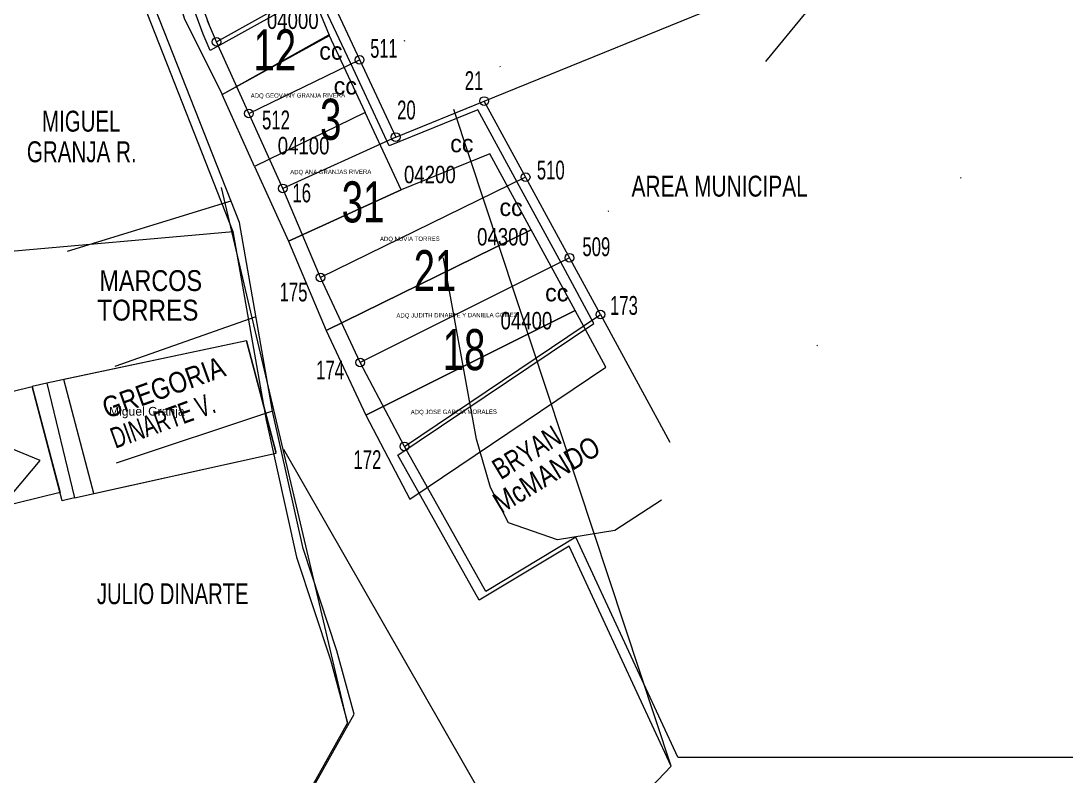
# Model space of a CAD drawing. Header units: inches. Extents: x 610851 to 630254, y 1234683 to 1264905.
# Drawn here: x 623311.9 to 623432.1, y 1244538.6 to 1244625.4 of the extents above; entities that cross this region are included whole.
import ezdxf
from ezdxf.enums import TextEntityAlignment as Align

# ---------------------------------------------------------------- set-up
doc = ezdxf.new("R2010")
doc.units = ezdxf.units.IN
doc.header["$MEASUREMENT"] = 0
doc.linetypes.add('DGN6', pattern=[126.423315, 0, -25.284663, 50.569326, -25.284663, 0, -25.284663])
for name, color, linetype, lineweight in [('Default', 7, 'Continuous', 0), ('LAYER000', 7, 'Continuous', 0), ('LAYER1', 5, 'Continuous', 0), ('Level 18', 7, 'Continuous', 0), ('Level 2', 7, 'Continuous', 0), ('Level 20', 7, 'Continuous', 0), ('Level 3', 7, 'Continuous', 0), ('Level 4', 7, 'Continuous', 0), ('Level 51', 7, 'Continuous', 0), ('Level 7', 7, 'Continuous', 0)]:
    doc.layers.add(name, color=color, linetype=linetype, lineweight=lineweight)
doc.styles.get("Standard").update_dxf_attribs({"font": 'arial.ttf'})
doc.styles.add('Styledgn000', font='dgn000.shx')
doc.styles.add('Styledgn003', font='dgn003.shx')
doc.styles.add('Styledgn032', font='dgn032.shx')

msp = doc.modelspace()

# ---------------------------------------------------------------- linework, layer by layer
at = {"layer": 'Default', "color": 3, "linetype": 'Continuous', "lineweight": 0}
for p, q in [((623337.86549, 1244588.60271), (623316.86265, 1244584.14831)), ((623337.86549, 1244588.60271), (623316.86265, 1244584.14831)), ((623337.86549, 1244588.60271), (623316.86265, 1244584.14831)), ((623337.86549, 1244588.60271), (623341.24584, 1244575.84288)), ((623337.86549, 1244588.60271), (623341.24584, 1244575.84288)), ((623337.86549, 1244588.60271), (623341.24584, 1244575.84288)), ((623320.32843, 1244571.02883), (623316.86265, 1244584.14831)), ((623320.32843, 1244571.02883), (623316.86265, 1244584.14831)), ((623320.32843, 1244571.02883), (623316.86265, 1244584.14831)), ((623320.32843, 1244571.02883), (623341.2869, 1244575.68789)), ((623320.32843, 1244571.02883), (623341.2869, 1244575.68789)), ((623320.32843, 1244571.02883), (623341.2869, 1244575.68789))]:
    msp.add_line(p, q, dxfattribs=at)
at = {"layer": 'Default', "color": 1, "linetype": 'Continuous', "lineweight": 0}
msp.add_line((623316.68694, 1244570.22145), (623313.22028, 1244583.34404), dxfattribs=at)
msp.add_line((623316.68694, 1244570.22145), (623313.22028, 1244583.34404), dxfattribs=at)
msp.add_line((623316.68694, 1244570.22145), (623313.22028, 1244583.34404), dxfattribs=at)
at = {"layer": 'Default', "color": 2, "linetype": 'Continuous', "lineweight": 0, "flags": 128}
msp.add_lwpolyline([(623337.86549, 1244588.60271), (623314.93745, 1244583.72321), (623318.11032, 1244570.53574), (623341.2869, 1244575.68789), (623337.86549, 1244588.60271)], dxfattribs=at)
msp.add_lwpolyline([(623337.86549, 1244588.60271), (623314.93745, 1244583.72321), (623318.11032, 1244570.53574), (623341.2869, 1244575.68789), (623337.86549, 1244588.60271)], dxfattribs=at)
msp.add_lwpolyline([(623337.86549, 1244588.60271), (623314.93745, 1244583.72321), (623318.11032, 1244570.53574), (623341.2869, 1244575.68789), (623337.86549, 1244588.60271)], dxfattribs=at)
at = {"layer": 'Default', "color": 1, "linetype": 'Continuous', "lineweight": 0, "flags": 128}
for points in [[(623314.93745, 1244583.72321), (623313.22028, 1244583.34404)], [(623314.93745, 1244583.72321), (623313.22028, 1244583.34404)], [(623314.93745, 1244583.72321), (623313.22028, 1244583.34404)], [(623318.11032, 1244570.53574), (623316.68694, 1244570.22145)], [(623318.11032, 1244570.53574), (623316.68694, 1244570.22145)], [(623318.11032, 1244570.53574), (623316.68694, 1244570.22145)]]:
    msp.add_lwpolyline(points, dxfattribs=at)
at = {"layer": 'LAYER000', "color": 4, "linetype": 'Continuous', "lineweight": 0}
for p, q in [((623333.61879, 1244624.83696), (623318.57789, 1244665.74196)), ((623333.61879, 1244624.83696), (623318.57789, 1244665.74196)), ((623333.61879, 1244624.83696), (623318.57789, 1244665.74196)), ((623337.04259, 1244602.17766), (623316.43749, 1244654.60666)), ((623337.04259, 1244602.17766), (623316.43749, 1244654.60666)), ((623337.04259, 1244602.17766), (623316.43749, 1244654.60666)), ((623340.86339, 1244580.51366), (623337.04259, 1244602.17766)), ((623340.86339, 1244580.51366), (623337.04259, 1244602.17766)), ((623340.86339, 1244580.51366), (623337.04259, 1244602.17766)), ((623344.36689, 1244564.74166), (623340.86339, 1244580.51366)), ((623344.36689, 1244564.74166), (623340.86339, 1244580.51366)), ((623344.36689, 1244564.74166), (623340.86339, 1244580.51366)), ((623365.35219, 1244559.80396), (623356.00759, 1244576.45896)), ((623365.35219, 1244559.80396), (623356.00759, 1244576.45896)), ((623365.35219, 1244559.80396), (623356.00759, 1244576.45896)), ((623375.69779, 1244566.02496), (623365.35219, 1244559.80396)), ((623375.69779, 1244566.02496), (623365.35219, 1244559.80396)), ((623375.69779, 1244566.02496), (623365.35219, 1244559.80396)), ((623387.42259, 1244540.73796), (623375.69779, 1244566.02496)), ((623387.42259, 1244540.73796), (623375.69779, 1244566.02496)), ((623387.42259, 1244540.73796), (623375.69779, 1244566.02496)), ((623348.24559, 1244552.96766), (623344.36689, 1244564.74166)), ((623348.24559, 1244552.96766), (623344.36689, 1244564.74166)), ((623348.24559, 1244552.96766), (623344.36689, 1244564.74166)), ((623350.22199, 1244545.70266), (623348.24559, 1244552.96766)), ((623350.22199, 1244545.70266), (623348.24559, 1244552.96766)), ((623350.22199, 1244545.70266), (623348.24559, 1244552.96766)), ((623338.59729, 1244524.96766), (623350.22199, 1244545.70266)), ((623338.59729, 1244524.96766), (623350.22199, 1244545.70266)), ((623338.59729, 1244524.96766), (623350.22199, 1244545.70266)), ((623387.42736, 1244540.74296), (623387.42259, 1244540.73796)), ((623387.42736, 1244540.74296), (623387.42259, 1244540.73796)), ((623387.42736, 1244540.74296), (623387.42259, 1244540.73796))]:
    msp.add_line(p, q, dxfattribs=at)
at = {"layer": 'LAYER000', "color": 1, "linetype": 'Continuous', "lineweight": 0, "flags": 128}
for points in [[(623365.19149, 1244616.14796), (623396.60551, 1244628.91793)], [(623365.19149, 1244616.14796), (623396.60551, 1244628.91793)], [(623365.19149, 1244616.14796), (623396.60551, 1244628.91793)], [(623336.08137, 1244604.62347), (623317.27354, 1244598.84599)], [(623336.08137, 1244604.62347), (623317.27354, 1244598.84599)], [(623336.08137, 1244604.62347), (623317.27354, 1244598.84599)], [(623338.95299, 1244591.34566), (623322.74584, 1244585.64747)], [(623338.95299, 1244591.34566), (623322.74584, 1244585.64747)], [(623338.95299, 1244591.34566), (623322.74584, 1244585.64747)], [(623378.53683, 1244591.60451), (623386.51623, 1244576.93687)], [(623378.53683, 1244591.60451), (623386.51623, 1244576.93687)], [(623378.53683, 1244591.60451), (623386.51623, 1244576.93687)], [(623340.86339, 1244580.51366), (623322.90042, 1244574.52403)], [(623340.86339, 1244580.51366), (623322.90042, 1244574.52403)], [(623340.86339, 1244580.51366), (623322.90042, 1244574.52403)]]:
    msp.add_lwpolyline(points, dxfattribs=at)
at = {"layer": 'LAYER000', "color": 4, "linetype": 'Continuous', "lineweight": 0, "flags": 128}
for points in [[(623334.41719, 1244622.95796), (623333.61879, 1244624.83696)], [(623334.41719, 1244622.95796), (623333.61879, 1244624.83696)], [(623334.41719, 1244622.95796), (623333.61879, 1244624.83696)], [(623387.42259, 1244540.74296), (623440.62831, 1244540.74296)], [(623387.42259, 1244540.74296), (623440.62831, 1244540.74296)], [(623387.42259, 1244540.74296), (623440.62831, 1244540.74296)]]:
    msp.add_lwpolyline(points, dxfattribs=at)
at = {"layer": 'LAYER1', "color": 2, "flags": 128}
msp.add_lwpolyline([(623313.22028, 1244583.34404), (623316.43849, 1244571.16195), (623291.96306, 1244565.16247), (623288.74486, 1244577.34456), (623313.22028, 1244583.34404)], dxfattribs=at)
msp.add_lwpolyline([(623313.22028, 1244583.34404), (623316.43849, 1244571.16195), (623291.96306, 1244565.16247), (623288.74486, 1244577.34456), (623313.22028, 1244583.34404)], dxfattribs=at)
msp.add_lwpolyline([(623313.22028, 1244583.34404), (623316.43849, 1244571.16195), (623291.96306, 1244565.16247), (623288.74486, 1244577.34456), (623313.22028, 1244583.34404)], dxfattribs=at)
at = {"layer": 'Level 18', "color": 2, "linetype": 'Continuous', "lineweight": 0}
msp.add_line((623334.41719, 1244622.95796), (623333.40042, 1244625.3509), dxfattribs=at)
msp.add_line((623334.41719, 1244622.95796), (623333.40042, 1244625.3509), dxfattribs=at)
msp.add_line((623334.41719, 1244622.95796), (623333.40042, 1244625.3509), dxfattribs=at)
at = {"layer": 'Level 2', "color": 6, "linetype": 'Continuous', "lineweight": 0}
for p, q in [((623349.48187, 1244544.67946), (623335, 1244606.19787)), ((623349.48187, 1244544.67946), (623335, 1244606.19787)), ((623349.48187, 1244544.67946), (623335, 1244606.19787)), ((623373.58829, 1244521.26236), (623342.1508, 1244576.08867)), ((623373.58829, 1244521.26236), (623342.1508, 1244576.08867)), ((623373.58829, 1244521.26236), (623342.1508, 1244576.08867))]:
    msp.add_line(p, q, dxfattribs=at)
at = {"layer": 'Level 2', "color": 5, "linetype": 'Continuous', "lineweight": 0}
msp.add_line((623336.31998, 1244601.10593), (623309.42371, 1244598.74141), dxfattribs=at)
msp.add_line((623336.31998, 1244601.10593), (623309.42371, 1244598.74141), dxfattribs=at)
msp.add_line((623336.31998, 1244601.10593), (623309.42371, 1244598.74141), dxfattribs=at)
at = {"layer": 'Level 2', "color": 1, "linetype": 'DGN6', "lineweight": 0, "flags": 128}
for points in [[(622922.75758, 1244957.5882), (622933.44258, 1244955.6662), (622937.02558, 1244953.1612), (622942.66858, 1244948.1352), (622947.78658, 1244944.6302), (622953.91958, 1244941.1342), (622961.59358, 1244936.1302), (622965.17058, 1244934.1332), (622969.74558, 1244933.6722), (622978.38158, 1244933.2532), (622986.00858, 1244932.3152), (622994.63258, 1244932.9122), (622998.69458, 1244932.9542), (623010.89558, 1244931.5552), (623017.02858, 1244928.0602), (623021.62158, 1244926.0742), (623026.23758, 1244922.0552), (623031.89858, 1244915.5042), (623036.07158, 1244905.8882), (623039.74958, 1244895.2502), (623043.39158, 1244887.6622), (623047.58258, 1244876.5202), (623056.31258, 1244867.9682), (623089.93058, 1244858.6562), (623097.59858, 1244854.1602), (623107.33158, 1244846.6352), (623117.03058, 1244842.1592), (623129.29158, 1244835.6772), (623136.43958, 1244832.1922), (623147.20058, 1244823.6612), (623156.42058, 1244816.6392), (623163.12658, 1244807.5572), (623166.23758, 1244801.9972), (623170.94158, 1244790.3532), (623174.09958, 1244780.7262), (623178.22058, 1244775.6852), (623181.33658, 1244769.6162), (623184.94358, 1244765.0782), (623186.48958, 1244763.0602), (623196.20658, 1244757.0602), (623206.90258, 1244754.1202), (623217.06758, 1244753.2092), (623224.74758, 1244747.6962), (623233.93258, 1244743.7242), (623246.15158, 1244740.8002), (623254.83458, 1244736.3142), (623268.54758, 1244735.9472), (623278.75358, 1244731.4772), (623289.96958, 1244727.5262), (623297.10658, 1244725.0582), (623305.26458, 1244722.0922), (623309.85058, 1244720.6142), (623318.52258, 1244717.1452), (623326.77458, 1244706.0462), (623333.90558, 1244704.0862), (623342.12758, 1244695.5282), (623344.83758, 1244680.8132), (623349.47058, 1244675.2692), (623353.60858, 1244668.7032), (623358.31958, 1244656.5502), (623361.96158, 1244648.9622), (623362.55758, 1244641.3422), (623364.18658, 1244632.2082), (623366.84258, 1244622.0682), (623367.43858, 1244614.4482), (623370.60258, 1244604.3132), (623373.15258, 1244603.3222), (623379.24458, 1244603.3852), (623387.31358, 1244608.0442), (623394.32058, 1244616.7592), (623402.33158, 1244626.5022), (623409.30958, 1244637.7582), (623421.38158, 1244647.5422), (623429.89958, 1244657.2902), (623436.88858, 1244667.5302), (623446.41658, 1244677.7962), (623460.51858, 1244687.6012), (623476.16858, 1244695.3892), (623492.35458, 1244700.6402), (623504.49058, 1244704.8332), (623518.18058, 1244706.4992), (623528.81158, 1244709.1512), (623535.94258, 1244707.1912), (623551.67358, 1244707.8622), (623564.87358, 1244707.9992), (623578.57458, 1244708.6492), (623589.77758, 1244705.7142), (623602.99458, 1244704.3262), (623609.08658, 1244704.3892), (623617.22758, 1244702.9482)], [(622922.75758, 1244957.5882), (622933.44258, 1244955.6662), (622937.02558, 1244953.1612), (622942.66858, 1244948.1352), (622947.78658, 1244944.6302), (622953.91958, 1244941.1342), (622961.59358, 1244936.1302), (622965.17058, 1244934.1332), (622969.74558, 1244933.6722), (622978.38158, 1244933.2532), (622986.00858, 1244932.3152), (622994.63258, 1244932.9122), (622998.69458, 1244932.9542), (623010.89558, 1244931.5552), (623017.02858, 1244928.0602), (623021.62158, 1244926.0742), (623026.23758, 1244922.0552), (623031.89858, 1244915.5042), (623036.07158, 1244905.8882), (623039.74958, 1244895.2502), (623043.39158, 1244887.6622), (623047.58258, 1244876.5202), (623056.31258, 1244867.9682), (623089.93058, 1244858.6562), (623097.59858, 1244854.1602), (623107.33158, 1244846.6352), (623117.03058, 1244842.1592), (623129.29158, 1244835.6772), (623136.43958, 1244832.1922), (623147.20058, 1244823.6612), (623156.42058, 1244816.6392), (623163.12658, 1244807.5572), (623166.23758, 1244801.9972), (623170.94158, 1244790.3532), (623174.09958, 1244780.7262), (623178.22058, 1244775.6852), (623181.33658, 1244769.6162), (623184.94358, 1244765.0782), (623186.48958, 1244763.0602), (623196.20658, 1244757.0602), (623206.90258, 1244754.1202), (623217.06758, 1244753.2092), (623224.74758, 1244747.6962), (623233.93258, 1244743.7242), (623246.15158, 1244740.8002), (623254.83458, 1244736.3142), (623268.54758, 1244735.9472), (623278.75358, 1244731.4772), (623289.96958, 1244727.5262), (623297.10658, 1244725.0582), (623305.26458, 1244722.0922), (623309.85058, 1244720.6142), (623318.52258, 1244717.1452), (623326.77458, 1244706.0462), (623333.90558, 1244704.0862), (623342.12758, 1244695.5282), (623344.83758, 1244680.8132), (623349.47058, 1244675.2692), (623353.60858, 1244668.7032), (623358.31958, 1244656.5502), (623361.96158, 1244648.9622), (623362.55758, 1244641.3422), (623364.18658, 1244632.2082), (623366.84258, 1244622.0682), (623367.43858, 1244614.4482), (623370.60258, 1244604.3132), (623373.15258, 1244603.3222), (623379.24458, 1244603.3852), (623387.31358, 1244608.0442), (623394.32058, 1244616.7592), (623402.33158, 1244626.5022), (623409.30958, 1244637.7582), (623421.38158, 1244647.5422), (623429.89958, 1244657.2902), (623436.88858, 1244667.5302), (623446.41658, 1244677.7962), (623460.51858, 1244687.6012), (623476.16858, 1244695.3892), (623492.35458, 1244700.6402), (623504.49058, 1244704.8332), (623518.18058, 1244706.4992), (623528.81158, 1244709.1512), (623535.94258, 1244707.1912), (623551.67358, 1244707.8622), (623564.87358, 1244707.9992), (623578.57458, 1244708.6492), (623589.77758, 1244705.7142), (623602.99458, 1244704.3262), (623609.08658, 1244704.3892), (623617.22758, 1244702.9482)], [(622922.75758, 1244957.5882), (622933.44258, 1244955.6662), (622937.02558, 1244953.1612), (622942.66858, 1244948.1352), (622947.78658, 1244944.6302), (622953.91958, 1244941.1342), (622961.59358, 1244936.1302), (622965.17058, 1244934.1332), (622969.74558, 1244933.6722), (622978.38158, 1244933.2532), (622986.00858, 1244932.3152), (622994.63258, 1244932.9122), (622998.69458, 1244932.9542), (623010.89558, 1244931.5552), (623017.02858, 1244928.0602), (623021.62158, 1244926.0742), (623026.23758, 1244922.0552), (623031.89858, 1244915.5042), (623036.07158, 1244905.8882), (623039.74958, 1244895.2502), (623043.39158, 1244887.6622), (623047.58258, 1244876.5202), (623056.31258, 1244867.9682), (623089.93058, 1244858.6562), (623097.59858, 1244854.1602), (623107.33158, 1244846.6352), (623117.03058, 1244842.1592), (623129.29158, 1244835.6772), (623136.43958, 1244832.1922), (623147.20058, 1244823.6612), (623156.42058, 1244816.6392), (623163.12658, 1244807.5572), (623166.23758, 1244801.9972), (623170.94158, 1244790.3532), (623174.09958, 1244780.7262), (623178.22058, 1244775.6852), (623181.33658, 1244769.6162), (623184.94358, 1244765.0782), (623186.48958, 1244763.0602), (623196.20658, 1244757.0602), (623206.90258, 1244754.1202), (623217.06758, 1244753.2092), (623224.74758, 1244747.6962), (623233.93258, 1244743.7242), (623246.15158, 1244740.8002), (623254.83458, 1244736.3142), (623268.54758, 1244735.9472), (623278.75358, 1244731.4772), (623289.96958, 1244727.5262), (623297.10658, 1244725.0582), (623305.26458, 1244722.0922), (623309.85058, 1244720.6142), (623318.52258, 1244717.1452), (623326.77458, 1244706.0462), (623333.90558, 1244704.0862), (623342.12758, 1244695.5282), (623344.83758, 1244680.8132), (623349.47058, 1244675.2692), (623353.60858, 1244668.7032), (623358.31958, 1244656.5502), (623361.96158, 1244648.9622), (623362.55758, 1244641.3422), (623364.18658, 1244632.2082), (623366.84258, 1244622.0682), (623367.43858, 1244614.4482), (623370.60258, 1244604.3132), (623373.15258, 1244603.3222), (623379.24458, 1244603.3852), (623387.31358, 1244608.0442), (623394.32058, 1244616.7592), (623402.33158, 1244626.5022), (623409.30958, 1244637.7582), (623421.38158, 1244647.5422), (623429.89958, 1244657.2902), (623436.88858, 1244667.5302), (623446.41658, 1244677.7962), (623460.51858, 1244687.6012), (623476.16858, 1244695.3892), (623492.35458, 1244700.6402), (623504.49058, 1244704.8332), (623518.18058, 1244706.4992), (623528.81158, 1244709.1512), (623535.94258, 1244707.1912), (623551.67358, 1244707.8622), (623564.87358, 1244707.9992), (623578.57458, 1244708.6492), (623589.77758, 1244705.7142), (623602.99458, 1244704.3262), (623609.08658, 1244704.3892), (623617.22758, 1244702.9482)], [(623612.30958, 1244689.1702), (623599.61258, 1244689.5482), (623587.40458, 1244691.4552), (623576.23658, 1244691.3392), (623561.00058, 1244691.6902), (623549.31858, 1244692.0782), (623535.06858, 1244694.9812), (623523.91758, 1244693.3412), (623512.78458, 1244690.1752), (623503.18058, 1244686.5172), (623488.03858, 1244678.7352), (623478.45758, 1244673.0432), (623468.87758, 1244667.3522), (623454.32058, 1244652.9672), (623448.83658, 1244644.2682), (623440.83158, 1244634.0172), (623430.30558, 1244622.2152), (623423.32858, 1244610.9592), (623413.80058, 1244600.6922), (623400.78458, 1244584.7982), (623395.27658, 1244578.1322), (623385.71958, 1244570.4072), (623380.17658, 1244566.7912), (623373.58858, 1244565.7062), (623367.98058, 1244567.6822), (623365.90258, 1244571.7272), (623364.31558, 1244577.3032), (623360.51958, 1244598.1082), (623357.76358, 1244616.8902), (623355.64458, 1244624.4942), (623353.48458, 1244635.6562), (623351.78458, 1244650.8902), (623344.57658, 1244659.4582), (623338.37858, 1244668.5452), (623328.11358, 1244678.0982), (623313.24458, 1244690.6542), (623303.04958, 1244694.1082), (623289.80358, 1244698.0382), (623273.51758, 1244701.4282), (623254.70458, 1244703.7762), (623237.36158, 1244710.7142), (623227.19058, 1244712.1342), (623211.90158, 1244717.0602), (623200.65058, 1244724.0612), (623187.32758, 1244734.5992), (623183.66758, 1244743.7132), (623173.95758, 1244749.2042), (623169.31158, 1244755.7652), (623163.14358, 1244762.3112), (623157.49458, 1244767.8452)], [(623612.30958, 1244689.1702), (623599.61258, 1244689.5482), (623587.40458, 1244691.4552), (623576.23658, 1244691.3392), (623561.00058, 1244691.6902), (623549.31858, 1244692.0782), (623535.06858, 1244694.9812), (623523.91758, 1244693.3412), (623512.78458, 1244690.1752), (623503.18058, 1244686.5172), (623488.03858, 1244678.7352), (623478.45758, 1244673.0432), (623468.87758, 1244667.3522), (623454.32058, 1244652.9672), (623448.83658, 1244644.2682), (623440.83158, 1244634.0172), (623430.30558, 1244622.2152), (623423.32858, 1244610.9592), (623413.80058, 1244600.6922), (623400.78458, 1244584.7982), (623395.27658, 1244578.1322), (623385.71958, 1244570.4072), (623380.17658, 1244566.7912), (623373.58858, 1244565.7062), (623367.98058, 1244567.6822), (623365.90258, 1244571.7272), (623364.31558, 1244577.3032), (623360.51958, 1244598.1082), (623357.76358, 1244616.8902), (623355.64458, 1244624.4942), (623353.48458, 1244635.6562), (623351.78458, 1244650.8902), (623344.57658, 1244659.4582), (623338.37858, 1244668.5452), (623328.11358, 1244678.0982), (623313.24458, 1244690.6542), (623303.04958, 1244694.1082), (623289.80358, 1244698.0382), (623273.51758, 1244701.4282), (623254.70458, 1244703.7762), (623237.36158, 1244710.7142), (623227.19058, 1244712.1342), (623211.90158, 1244717.0602), (623200.65058, 1244724.0612), (623187.32758, 1244734.5992), (623183.66758, 1244743.7132), (623173.95758, 1244749.2042), (623169.31158, 1244755.7652), (623163.14358, 1244762.3112), (623157.49458, 1244767.8452)], [(623612.30958, 1244689.1702), (623599.61258, 1244689.5482), (623587.40458, 1244691.4552), (623576.23658, 1244691.3392), (623561.00058, 1244691.6902), (623549.31858, 1244692.0782), (623535.06858, 1244694.9812), (623523.91758, 1244693.3412), (623512.78458, 1244690.1752), (623503.18058, 1244686.5172), (623488.03858, 1244678.7352), (623478.45758, 1244673.0432), (623468.87758, 1244667.3522), (623454.32058, 1244652.9672), (623448.83658, 1244644.2682), (623440.83158, 1244634.0172), (623430.30558, 1244622.2152), (623423.32858, 1244610.9592), (623413.80058, 1244600.6922), (623400.78458, 1244584.7982), (623395.27658, 1244578.1322), (623385.71958, 1244570.4072), (623380.17658, 1244566.7912), (623373.58858, 1244565.7062), (623367.98058, 1244567.6822), (623365.90258, 1244571.7272), (623364.31558, 1244577.3032), (623360.51958, 1244598.1082), (623357.76358, 1244616.8902), (623355.64458, 1244624.4942), (623353.48458, 1244635.6562), (623351.78458, 1244650.8902), (623344.57658, 1244659.4582), (623338.37858, 1244668.5452), (623328.11358, 1244678.0982), (623313.24458, 1244690.6542), (623303.04958, 1244694.1082), (623289.80358, 1244698.0382), (623273.51758, 1244701.4282), (623254.70458, 1244703.7762), (623237.36158, 1244710.7142), (623227.19058, 1244712.1342), (623211.90158, 1244717.0602), (623200.65058, 1244724.0612), (623187.32758, 1244734.5992), (623183.66758, 1244743.7132), (623173.95758, 1244749.2042), (623169.31158, 1244755.7652), (623163.14358, 1244762.3112), (623157.49458, 1244767.8452)]]:
    msp.add_lwpolyline(points, dxfattribs=at)
at = {"layer": 'Level 2', "color": 6, "linetype": 'Continuous', "lineweight": 0, "flags": 128}
for points in [[(623232.49987, 1244697.91946), (623258.18487, 1244690.19746), (623271.11287, 1244686.31046), (623281.00287, 1244683.33546), (623293.84987, 1244674.28746), (623279.62787, 1244660.24746), (623286.99387, 1244651.39546), (623304.29087, 1244664.71246), (623315.69687, 1244653.58346), (623336.30287, 1244601.14946), (623340.12287, 1244579.48946), (623343.62687, 1244563.71746), (623347.50487, 1244551.94446), (623349.48187, 1244544.67946), (623337.85687, 1244523.94446), (623336.44887, 1244516.29846), (623253.81387, 1244443.09746)], [(623232.49987, 1244697.91946), (623258.18487, 1244690.19746), (623271.11287, 1244686.31046), (623281.00287, 1244683.33546), (623293.84987, 1244674.28746), (623279.62787, 1244660.24746), (623286.99387, 1244651.39546), (623304.29087, 1244664.71246), (623315.69687, 1244653.58346), (623336.30287, 1244601.14946), (623340.12287, 1244579.48946), (623343.62687, 1244563.71746), (623347.50487, 1244551.94446), (623349.48187, 1244544.67946), (623337.85687, 1244523.94446), (623336.44887, 1244516.29846), (623253.81387, 1244443.09746)], [(623232.49987, 1244697.91946), (623258.18487, 1244690.19746), (623271.11287, 1244686.31046), (623281.00287, 1244683.33546), (623293.84987, 1244674.28746), (623279.62787, 1244660.24746), (623286.99387, 1244651.39546), (623304.29087, 1244664.71246), (623315.69687, 1244653.58346), (623336.30287, 1244601.14946), (623340.12287, 1244579.48946), (623343.62687, 1244563.71746), (623347.50487, 1244551.94446), (623349.48187, 1244544.67946), (623337.85687, 1244523.94446), (623336.44887, 1244516.29846), (623253.81387, 1244443.09746)], [(623345.96287, 1244628.78546), (623333.67687, 1244621.93446), (623332.87887, 1244623.81346), (623317.83787, 1244664.71846)], [(623345.96287, 1244628.78546), (623333.67687, 1244621.93446), (623332.87887, 1244623.81346), (623317.83787, 1244664.71846)], [(623345.96287, 1244628.78546), (623333.67687, 1244621.93446), (623332.87887, 1244623.81346), (623317.83787, 1244664.71846)], [(623224.50987, 1244403.87046), (623314.15087, 1244481.54746), (623316.82587, 1244479.95646), (623328.69187, 1244471.00146), (623329.23887, 1244475.71146), (623330.90287, 1244480.82046), (623333.13187, 1244485.46946), (623337.17187, 1244491.49746), (623345.55487, 1244498.76746), (623355.68287, 1244500.73546), (623353.13387, 1244504.51446), (623386.68287, 1244539.71446), (623374.95787, 1244565.00146), (623364.61187, 1244558.78046), (623355.26687, 1244575.43546), (623377.79487, 1244590.59546), (623374.24787, 1244597.11646), (623369.20587, 1244606.38446), (623364.45087, 1244615.12446), (623354.26887, 1244610.98546), (623350.11687, 1244619.88446), (623345.96287, 1244628.78546)], [(623224.50987, 1244403.87046), (623314.15087, 1244481.54746), (623316.82587, 1244479.95646), (623328.69187, 1244471.00146), (623329.23887, 1244475.71146), (623330.90287, 1244480.82046), (623333.13187, 1244485.46946), (623337.17187, 1244491.49746), (623345.55487, 1244498.76746), (623355.68287, 1244500.73546), (623353.13387, 1244504.51446), (623386.68287, 1244539.71446), (623374.95787, 1244565.00146), (623364.61187, 1244558.78046), (623355.26687, 1244575.43546), (623377.79487, 1244590.59546), (623374.24787, 1244597.11646), (623369.20587, 1244606.38446), (623364.45087, 1244615.12446), (623354.26887, 1244610.98546), (623350.11687, 1244619.88446), (623345.96287, 1244628.78546)], [(623224.50987, 1244403.87046), (623314.15087, 1244481.54746), (623316.82587, 1244479.95646), (623328.69187, 1244471.00146), (623329.23887, 1244475.71146), (623330.90287, 1244480.82046), (623333.13187, 1244485.46946), (623337.17187, 1244491.49746), (623345.55487, 1244498.76746), (623355.68287, 1244500.73546), (623353.13387, 1244504.51446), (623386.68287, 1244539.71446), (623374.95787, 1244565.00146), (623364.61187, 1244558.78046), (623355.26687, 1244575.43546), (623377.79487, 1244590.59546), (623374.24787, 1244597.11646), (623369.20587, 1244606.38446), (623364.45087, 1244615.12446), (623354.26887, 1244610.98546), (623350.11687, 1244619.88446), (623345.96287, 1244628.78546)]]:
    msp.add_lwpolyline(points, dxfattribs=at)
at = {"layer": 'Level 20', "color": 2, "linetype": 'Continuous', "lineweight": 0, "flags": 128}
for points in [[(623338.79158, 1244608.6352), (623335.06058, 1244616.8862), (623347.34658, 1244623.7372), (623351.51158, 1244614.8112), (623338.79158, 1244608.6352)], [(623338.79158, 1244608.6352), (623335.06058, 1244616.8862), (623347.34658, 1244623.7372), (623351.51158, 1244614.8112), (623338.79158, 1244608.6352)], [(623338.79158, 1244608.6352), (623335.06058, 1244616.8862), (623347.34658, 1244623.7372), (623351.51158, 1244614.8112), (623338.79158, 1244608.6352)], [(623355.65258, 1244605.9372), (623351.51158, 1244614.8112), (623338.79158, 1244608.6352), (623342.68058, 1244600.0342), (623355.65258, 1244605.9372)], [(623355.65258, 1244605.9372), (623351.51158, 1244614.8112), (623338.79158, 1244608.6352), (623342.68058, 1244600.0342), (623355.65258, 1244605.9372)], [(623355.65258, 1244605.9372), (623351.51158, 1244614.8112), (623338.79158, 1244608.6352), (623342.68058, 1244600.0342), (623355.65258, 1244605.9372)], [(623370.58958, 1244601.3362), (623365.83458, 1244610.0762), (623355.65258, 1244605.9372), (623342.68058, 1244600.0342), (623347.00858, 1244589.7902), (623370.58958, 1244601.3362)], [(623370.58958, 1244601.3362), (623365.83458, 1244610.0762), (623355.65258, 1244605.9372), (623342.68058, 1244600.0342), (623347.00858, 1244589.7902), (623370.58958, 1244601.3362)], [(623370.58958, 1244601.3362), (623365.83458, 1244610.0762), (623355.65258, 1244605.9372), (623342.68058, 1244600.0342), (623347.00858, 1244589.7902), (623370.58958, 1244601.3362)], [(623375.63158, 1244592.0682), (623370.58958, 1244601.3362), (623347.00858, 1244589.7902), (623351.57258, 1244580.0372), (623375.63158, 1244592.0682)], [(623375.63158, 1244592.0682), (623370.58958, 1244601.3362), (623347.00858, 1244589.7902), (623351.57258, 1244580.0372), (623375.63158, 1244592.0682)], [(623375.63158, 1244592.0682), (623370.58958, 1244601.3362), (623347.00858, 1244589.7902), (623351.57258, 1244580.0372), (623375.63158, 1244592.0682)], [(623379.17858, 1244585.5472), (623375.63158, 1244592.0682), (623351.57258, 1244580.0372), (623356.65058, 1244570.3872), (623379.17858, 1244585.5472)], [(623379.17858, 1244585.5472), (623375.63158, 1244592.0682), (623351.57258, 1244580.0372), (623356.65058, 1244570.3872), (623379.17858, 1244585.5472)], [(623379.17858, 1244585.5472), (623375.63158, 1244592.0682), (623351.57258, 1244580.0372), (623356.65058, 1244570.3872), (623379.17858, 1244585.5472)], [(623302.22048, 1244560.61705), (623314.14418, 1244574.82715), (623302.77008, 1244579.50905), (623295.32308, 1244582.14565), (623282.99508, 1244585.77115), (623278.26608, 1244574.52495), (623288.58878, 1244568.40595), (623302.22048, 1244560.61705)], [(623302.22048, 1244560.61705), (623314.14418, 1244574.82715), (623302.77008, 1244579.50905), (623295.32308, 1244582.14565), (623282.99508, 1244585.77115), (623278.26608, 1244574.52495), (623288.58878, 1244568.40595), (623302.22048, 1244560.61705)], [(623302.22048, 1244560.61705), (623314.14418, 1244574.82715), (623302.77008, 1244579.50905), (623295.32308, 1244582.14565), (623282.99508, 1244585.77115), (623278.26608, 1244574.52495), (623288.58878, 1244568.40595), (623302.22048, 1244560.61705)]]:
    msp.add_lwpolyline(points, dxfattribs=at)
at = {"layer": 'Level 3', "color": 6, "linetype": 'Continuous', "lineweight": 0}
for p, q in [((623334.41719, 1244622.95796), (623346.70299, 1244629.80896)), ((623334.41719, 1244622.95796), (623346.70299, 1244629.80896)), ((623334.41719, 1244622.95796), (623346.70299, 1244629.80896)), ((623346.70299, 1244629.80896), (623355.00959, 1244612.00896)), ((623346.70299, 1244629.80896), (623355.00959, 1244612.00896)), ((623346.70299, 1244629.80896), (623355.00959, 1244612.00896)), ((623342.03759, 1244606.10596), (623334.41719, 1244622.95796)), ((623342.03759, 1244606.10596), (623334.41719, 1244622.95796)), ((623342.03759, 1244606.10596), (623334.41719, 1244622.95796)), ((623355.00959, 1244612.00896), (623365.19149, 1244616.14796)), ((623355.00959, 1244612.00896), (623365.19149, 1244616.14796)), ((623355.00959, 1244612.00896), (623365.19149, 1244616.14796)), ((623346.36469, 1244595.86196), (623342.03759, 1244606.10596)), ((623346.36469, 1244595.86196), (623342.03759, 1244606.10596)), ((623346.36469, 1244595.86196), (623342.03759, 1244606.10596)), ((623350.92889, 1244586.10896), (623346.36469, 1244595.86196)), ((623350.92889, 1244586.10896), (623346.36469, 1244595.86196)), ((623350.92889, 1244586.10896), (623346.36469, 1244595.86196)), ((623356.00759, 1244576.45896), (623378.53559, 1244591.61896)), ((623356.00759, 1244576.45896), (623378.53559, 1244591.61896)), ((623356.00759, 1244576.45896), (623378.53559, 1244591.61896))]:
    msp.add_line(p, q, dxfattribs=at)
at = {"layer": 'Level 3', "color": 6, "linetype": 'Continuous', "lineweight": 0, "flags": 128}
for points in [[(623338.14805, 1244614.70742), (623350.86839, 1244620.88304)], [(623338.14805, 1244614.70742), (623350.86839, 1244620.88304)], [(623338.14805, 1244614.70742), (623350.86839, 1244620.88304)], [(623378.53559, 1244591.61896), (623365.19149, 1244616.14796)], [(623378.53559, 1244591.61896), (623365.19149, 1244616.14796)], [(623378.53559, 1244591.61896), (623365.19149, 1244616.14796)], [(623355.00959, 1244612.00896), (623342.03759, 1244606.10596)], [(623355.00959, 1244612.00896), (623342.03759, 1244606.10596)], [(623355.00959, 1244612.00896), (623342.03759, 1244606.10596)], [(623369.94636, 1244607.40761), (623346.36469, 1244595.86196)], [(623369.94636, 1244607.40761), (623346.36469, 1244595.86196)], [(623369.94636, 1244607.40761), (623346.36469, 1244595.86196)], [(623374.98795, 1244598.1402), (623350.92889, 1244586.10896)], [(623374.98795, 1244598.1402), (623350.92889, 1244586.10896)], [(623374.98795, 1244598.1402), (623350.92889, 1244586.10896)], [(623356.00759, 1244576.45896), (623350.92889, 1244586.10896)], [(623356.00759, 1244576.45896), (623350.92889, 1244586.10896)], [(623356.00759, 1244576.45896), (623350.92889, 1244586.10896)]]:
    msp.add_lwpolyline(points, dxfattribs=at)
at = {"layer": 'Level 4', "color": 5, "linetype": 'Continuous', "lineweight": 0}
for centre in [(623334.41925, 1244622.9534), (623334.41925, 1244622.9534), (623334.41925, 1244622.9534), (623350.86839, 1244620.88304), (623350.86839, 1244620.88304), (623350.86839, 1244620.88304), (623365.19149, 1244616.14796), (623365.19149, 1244616.14796), (623365.19149, 1244616.14796), (623338.14805, 1244614.70742), (623338.14805, 1244614.70742), (623338.14805, 1244614.70742), (623355.00959, 1244612.00896), (623355.00959, 1244612.00896), (623355.00959, 1244612.00896), (623369.94636, 1244607.40761), (623369.94636, 1244607.40761), (623369.94636, 1244607.40761), (623342.03759, 1244606.10596), (623342.03759, 1244606.10596), (623342.03759, 1244606.10596), (623374.98795, 1244598.1402), (623374.98795, 1244598.1402), (623374.98795, 1244598.1402), (623346.36469, 1244595.86196), (623346.36469, 1244595.86196), (623346.36469, 1244595.86196), (623378.53559, 1244591.61896), (623378.53559, 1244591.61896), (623378.53559, 1244591.61896), (623350.92889, 1244586.10896), (623350.92889, 1244586.10896), (623350.92889, 1244586.10896), (623356.00759, 1244576.45896), (623356.00759, 1244576.45896), (623356.00759, 1244576.45896)]:
    msp.add_circle(centre, 0.5, dxfattribs=at)
at = {"layer": 'Level 51', "color": 7, "linetype": 'Continuous', "lineweight": 0}
msp.add_line((623386.68287, 1244539.71446), (623361.67973, 1244615.18029), dxfattribs=at)
msp.add_line((623386.68287, 1244539.71446), (623361.67973, 1244615.18029), dxfattribs=at)
msp.add_line((623386.68287, 1244539.71446), (623361.67973, 1244615.18029), dxfattribs=at)
at = {"layer": 'Level 51', "color": 7, "linetype": 'Continuous', "lineweight": 0, "flags": 128}
msp.add_lwpolyline([(623328.93883, 1244631.64913), (623330.69357, 1244625.68173), (623335.06058, 1244616.8862), (623347.40412, 1244623.66008), (623341.32922, 1244638.462), (623328.93883, 1244631.64913)], dxfattribs=at)
msp.add_lwpolyline([(623328.93883, 1244631.64913), (623330.69357, 1244625.68173), (623335.06058, 1244616.8862), (623347.40412, 1244623.66008), (623341.32922, 1244638.462), (623328.93883, 1244631.64913)], dxfattribs=at)
msp.add_lwpolyline([(623328.93883, 1244631.64913), (623330.69357, 1244625.68173), (623335.06058, 1244616.8862), (623347.40412, 1244623.66008), (623341.32922, 1244638.462), (623328.93883, 1244631.64913)], dxfattribs=at)

# ---------------------------------------------------------------- texts
at = {"layer": 'LAYER000', "color": 4, "linetype": 'Continuous', "lineweight": 0, "style": 'Styledgn000'}
for s, height, width, p in [('12', 4.714776, 0.699008, (623338.67056, 1244619.66859)), ('12', 4.714776, 0.699008, (623338.67056, 1244619.66859)), ('12', 4.714776, 0.699008, (623338.67056, 1244619.66859)), ('3', 4.71478, 0.699008, (623346.31656, 1244611.69659)), ('3', 4.71478, 0.699008, (623346.31656, 1244611.69659)), ('3', 4.71478, 0.699008, (623346.31656, 1244611.69659)), ('MIGUEL ', 2.4, 0.731935, (623314.37456, 1244612.63059)), ('MIGUEL ', 2.4, 0.731935, (623314.37456, 1244612.63059)), ('MIGUEL ', 2.4, 0.731935, (623314.37456, 1244612.63059)), ('GRANJA R.', 2.4, 0.73765, (623312.61856, 1244609.11559)), ('GRANJA R.', 2.4, 0.73765, (623312.61856, 1244609.11559)), ('GRANJA R.', 2.4, 0.73765, (623312.61856, 1244609.11559)), ('31', 4.714776, 0.699008, (623348.80956, 1244602.19959)), ('31', 4.714776, 0.699008, (623348.80956, 1244602.19959)), ('31', 4.714776, 0.699008, (623348.80956, 1244602.19959)), ('AREA MUNICIPAL', 2.4, 0.747075, (623382.11656, 1244605.16359)), ('AREA MUNICIPAL', 2.4, 0.747075, (623382.11656, 1244605.16359)), ('AREA MUNICIPAL', 2.4, 0.747075, (623382.11656, 1244605.16359)), ('21', 4.714776, 0.699008, (623357.07756, 1244594.29859)), ('21', 4.714776, 0.699008, (623357.07756, 1244594.29859)), ('21', 4.714776, 0.699008, (623357.07756, 1244594.29859)), ('MARCOS ', 2.4, 0.838457, (623320.95156, 1244594.31059)), ('MARCOS ', 2.4, 0.838457, (623320.95156, 1244594.31059)), ('MARCOS ', 2.4, 0.838457, (623320.95156, 1244594.31059)), ('TORRES', 2.4, 0.869703, (623320.71256, 1244590.91759)), ('TORRES', 2.4, 0.869703, (623320.71256, 1244590.91759)), ('TORRES', 2.4, 0.869703, (623320.71256, 1244590.91759)), ('18', 4.714776, 0.699008, (623360.42156, 1244585.22059)), ('18', 4.714776, 0.699008, (623360.42156, 1244585.22059)), ('18', 4.714776, 0.699008, (623360.42156, 1244585.22059)), ('JULIO DINARTE', 2.4, 0.723862, (623320.67456, 1244558.32959)), ('JULIO DINARTE', 2.4, 0.723862, (623320.67456, 1244558.32959)), ('JULIO DINARTE', 2.4, 0.723862, (623320.67456, 1244558.32959))]:
    msp.add_text(s, height=height, dxfattribs=dict(at, width=width)).set_placement(p)
at = {"layer": 'LAYER000', "color": 1, "linetype": 'Continuous', "lineweight": 0, "style": 'Styledgn000'}
for s, width, p in [('511', 0.6484, (623352.08856, 1244621.11659)), ('511', 0.6484, (623352.08856, 1244621.11659)), ('511', 0.6484, (623352.08856, 1244621.11659)), ('21', 0.664933, (623362.94456, 1244617.40859)), ('21', 0.664933, (623362.94456, 1244617.40859)), ('21', 0.664933, (623362.94456, 1244617.40859)), ('20', 0.664933, (623355.17556, 1244614.03359)), ('20', 0.664933, (623355.17556, 1244614.03359)), ('20', 0.664933, (623355.17556, 1244614.03359)), ('512', 0.664933, (623339.65356, 1244612.89259)), ('512', 0.664933, (623339.65356, 1244612.89259)), ('512', 0.664933, (623339.65356, 1244612.89259)), ('510', 0.664933, (623371.23056, 1244607.13359)), ('510', 0.664933, (623371.23056, 1244607.13359)), ('510', 0.664933, (623371.23056, 1244607.13359)), ('16', 0.664933, (623343.13956, 1244604.50559)), ('16', 0.664933, (623343.13956, 1244604.50559)), ('16', 0.664933, (623343.13956, 1244604.50559)), ('509', 0.664933, (623376.46856, 1244598.32259)), ('509', 0.664933, (623376.46856, 1244598.32259)), ('509', 0.664933, (623376.46856, 1244598.32259)), ('175', 0.664933, (623341.66956, 1244593.12159)), ('175', 0.664933, (623341.66956, 1244593.12159)), ('175', 0.664933, (623341.66956, 1244593.12159)), ('173', 0.664933, (623379.64156, 1244591.57659)), ('173', 0.664933, (623379.64156, 1244591.57659)), ('173', 0.664933, (623379.64156, 1244591.57659)), ('174', 0.664933, (623345.86656, 1244584.15459)), ('174', 0.664933, (623345.86656, 1244584.15459)), ('174', 0.664933, (623345.86656, 1244584.15459)), ('172', 0.664933, (623350.15656, 1244573.85559)), ('172', 0.664933, (623350.15656, 1244573.85559)), ('172', 0.664933, (623350.15656, 1244573.85559))]:
    msp.add_text(s, height=2.16, dxfattribs=dict(at, width=width)).set_placement(p)
at = {"layer": 'LAYER000', "color": 4, "linetype": 'Continuous', "lineweight": 0, "style": 'Styledgn000'}
for s, rotation, width, p in [('GREGORIA', 19.8653077, 0.847265, (623321.84656, 1244579.62359)), ('GREGORIA', 19.8653077, 0.847265, (623321.84656, 1244579.62359)), ('GREGORIA', 19.8653077, 0.847265, (623321.84656, 1244579.62359)), ('DINARTE V.', 19.8653077, 0.691942, (623322.79756, 1244576.18759)), ('DINARTE V.', 19.8653077, 0.691942, (623322.79756, 1244576.18759)), ('DINARTE V.', 19.8653077, 0.691942, (623322.79756, 1244576.18759)), ('BRYAN ', 31.2373228, 0.761087, (623367.08156, 1244572.57359)), ('BRYAN ', 31.2373228, 0.761087, (623367.08156, 1244572.57359)), ('BRYAN ', 31.2373228, 0.761087, (623367.08156, 1244572.57359)), (' McMANDO', 31.2373228, 0.838347, (623366.50856, 1244568.28359)), (' McMANDO', 31.2373228, 0.838347, (623366.50856, 1244568.28359)), (' McMANDO', 31.2373228, 0.838347, (623366.50856, 1244568.28359))]:
    msp.add_text(s, height=2.4, rotation=rotation, dxfattribs=dict(at, width=width)).set_placement(p)
at = {"layer": 'Level 2', "color": 7, "linetype": 'Continuous', "lineweight": 0}
msp.add_text('Miguel Granja', height=1, dxfattribs=at).set_placement((623322.06165, 1244579.99584))
msp.add_text('Miguel Granja', height=1, dxfattribs=at).set_placement((623322.06165, 1244579.99584))
msp.add_text('Miguel Granja', height=1, dxfattribs=at).set_placement((623322.06165, 1244579.99584))
at = {"layer": 'Level 20', "color": 2, "linetype": 'Continuous', "lineweight": 0, "style": 'Styledgn003'}
for s, p in [('ADQ GEOVANY GRANJA RIVERA', (623343.77906, 1244616.78911)), ('ADQ GEOVANY GRANJA RIVERA', (623343.77906, 1244616.78911)), ('ADQ GEOVANY GRANJA RIVERA', (623343.77906, 1244616.78911)), ('ADQ ANA GRANJAS RIVERA', (623347.54807, 1244608.00284)), ('ADQ ANA GRANJAS RIVERA', (623347.54807, 1244608.00284)), ('ADQ ANA GRANJAS RIVERA', (623347.54807, 1244608.00284)), ('ADQ NUVIA TORRES', (623356.63657, 1244600.31325)), ('ADQ NUVIA TORRES', (623356.63657, 1244600.31325)), ('ADQ NUVIA TORRES', (623356.63657, 1244600.31325)), ('ADQ JUDITH DINARTE Y DANIELA GOMEZ', (623362.03894, 1244591.53989)), ('ADQ JUDITH DINARTE Y DANIELA GOMEZ', (623362.03894, 1244591.53989)), ('ADQ JUDITH DINARTE Y DANIELA GOMEZ', (623362.03894, 1244591.53989)), ('ADQ JOSE GARCIA MORALES', (623361.69055, 1244580.43088)), ('ADQ JOSE GARCIA MORALES', (623361.69055, 1244580.43088)), ('ADQ JOSE GARCIA MORALES', (623361.69055, 1244580.43088))]:
    msp.add_text(s, height=0.499998, rotation=0.25, dxfattribs=at).set_placement(p, align=Align.MIDDLE_CENTER)
at = {"layer": 'Level 7', "color": 7, "linetype": 'Continuous', "lineweight": 0, "style": 'Styledgn032', "width": 0.799999}
for s, p in [('04000', (623343.18138, 1244625.42959)), ('04000', (623343.18138, 1244625.42959)), ('04000', (623343.18138, 1244625.42959)), ('04100', (623344.42563, 1244611.01859)), ('04100', (623344.42563, 1244611.01859)), ('04100', (623344.42563, 1244611.01859)), ('04200', (623358.93914, 1244607.70159)), ('04200', (623358.93914, 1244607.70159)), ('04200', (623358.93914, 1244607.70159)), ('04300', (623367.33714, 1244600.54759)), ('04300', (623367.33714, 1244600.54759)), ('04300', (623367.33714, 1244600.54759)), ('04400', (623370.03214, 1244590.90659)), ('04400', (623370.03214, 1244590.90659)), ('04400', (623370.03214, 1244590.90659))]:
    msp.add_text(s, height=1.999998, dxfattribs=at).set_placement(p, align=Align.MIDDLE_CENTER)
at = {"layer": 'Level 7', "color": 7, "linetype": 'Continuous', "lineweight": 0, "style": 'Styledgn003'}
for p in [(623347.56281, 1244621.89659), (623347.56281, 1244621.89659), (623347.56281, 1244621.89659), (623349.21981, 1244617.88959), (623349.21981, 1244617.88959), (623349.21981, 1244617.88959), (623362.61281, 1244611.25759), (623362.61281, 1244611.25759), (623362.61281, 1244611.25759), (623368.27381, 1244603.93559), (623368.27381, 1244603.93559), (623368.27381, 1244603.93559), (623373.52081, 1244594.12559), (623373.52081, 1244594.12559), (623373.52081, 1244594.12559)]:
    msp.add_text('cc', height=1.999998, dxfattribs=at).set_placement(p, align=Align.MIDDLE_CENTER)

doc.saveas('drawing.dxf')
